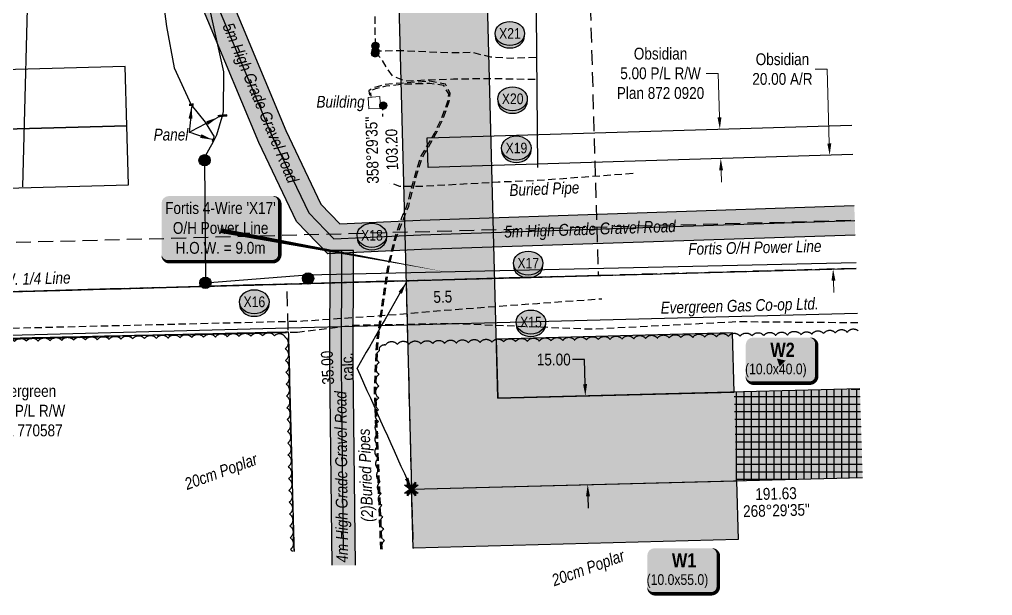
# Model space of a CAD drawing. Extents: x 633830 to 642643, y 5901646 to 5905452.
# Drawn here: x 634419 to 635242, y 5903478 to 5903965 of the extents above; entities that cross this region are included whole.
import ezdxf
from ezdxf.enums import TextEntityAlignment as Align

# ---------------------------------------------------------------- set-up
doc = ezdxf.new("R2010")
doc.units = 0
doc.header["$LTSCALE"] = 5
doc.header["$PDSIZE"] = 5
for name, pattern in [('0', [1, 1, 0]), ('foc-ACCESSROAD', [3.75, 2.5, -1.25]), ('foc-FLOWLINE', [3.75, 2.5, -1.25]), ('foc-QUARTERLINE', [33, 25, -3, 2, -3]), ('POWERLINE5', [7.799999999999997, 2.399999999999999, -0.6, 0.6, -0.6, 0.6, -0.6, 2.399999999999999]), ('UG_PIPE', [1.875, 1.25, -0.625])]:
    doc.linetypes.add(name, pattern=pattern)
doc.layers.get('Defpoints').update_dxf_attribs({"color": 9})
for name, color, linetype in [('AS-CABLE', 224, 'foc-CABLE'), ('AS-FENCE', 48, 'foc-FENCE'), ('AS-PIPE-UG', 44, 'UG_PIPE'), ('AS-PIPE-UG-T', 44, 'Continuous'), ('AS-POWER', 104, 'foc-POWER'), ('AS-POWER-EXISTING', 72, 'POWERLINE5'), ('AS-POWER-T', 104, 'Continuous'), ('AS-ROADS', 254, 'Continuous'), ('AS-SYMBOL', 7, 'Continuous'), ('C-AR', 13, 'foc-ACCESSROAD'), ('C-RW', 13, 'Continuous'), ('C-WS', 13, 'foc-ACCESSROAD'), ('F-EZE', 190, 'foc-FLOWLINE'), ('F-RW', 190, 'Continuous'), ('L-BD', 7, 'Continuous'), ('L-MON', 1, 'Continuous'), ('L-SECQ', 8, 'foc-QUARTERLINE'), ('P-CROSSINGS', 250, 'Continuous'), ('P-PROPOSED', 10, 'Continuous'), ('P-PROPOSED-H', 21, 'Continuous'), ('P-TEMP-BLOCKS', 250, 'Continuous'), ('P-TEMP-BLUE-BORE-H', 131, 'Continuous'), ('P-TEMP-NO CUT-H', 104, 'Continuous'), ('P-TXT', 4, 'Continuous'), ('P-WORKAREA', 113, 'Continuous'), ('P-WORKAREA-H', 111, 'Continuous'), ('T-BUSH', 110, '0'), ('T-BUSH-T', 110, 'Continuous')]:
    doc.layers.add(name, color=color, linetype=linetype)
for name, color, linetype, lineweight in [('C-AR-T', 13, 'Continuous', 9), ('C-RW-T', 13, 'Continuous', 9), ('T-TEXT', 48, 'Continuous', 18), ('T-TIE-T', 201, 'Continuous', 18)]:
    doc.layers.add(name, color=color, linetype=linetype, lineweight=lineweight)
doc.styles.add('80', font='ARIALN.TTF', dxfattribs={"height": 10})
doc.styles.add('80CG', font='ARIALN.TTF', dxfattribs={"height": 10})
doc.styles.add('80L', font='ARIALN.TTF', dxfattribs={"height": 10})
doc.styles.add('80LS', font='ARIALNI.TTF', dxfattribs={"height": 10})
doc.styles.add('BOLD', font='ARIALNB.TTF')
doc.styles.add('Crossing', font='ARIALN.TTF', dxfattribs={"height": 10})
doc.styles.add('foc-LtypeFont', font='ARIALN.TTF', dxfattribs={"height": 7.349999999999999})
doc.linetypes.add('foc-CABLE', pattern='A,2,-1,["C",foc-LtypeFont,S=0.2,R=0,X=-0.625,Y=-0.75],-1.239999999999999,8', length=12.24)
doc.linetypes.add('foc-FENCE', pattern='A,10,-1,["X",foc-LtypeFont,S=0.2,R=0,X=-0.625,Y=-0.75],-1.239999999999999', length=12.24)
doc.linetypes.add('foc-POWER', pattern='A,6,-1,["P",foc-LtypeFont,S=0.2,R=0,X=-0.625,Y=-0.75],-1.239999999999999,4', length=12.24)
doc.dimstyles.new('Compass 5 000', dxfattribs={"dimscale": 5, "dimtxt": 9, "dimasz": 2, "dimexe": 0.2, "dimexo": 0.0625, "dimgap": 0.5, "dimtad": 0, "dimtih": 1, "dimtoh": 1, "dimzin": 0, "dimdsep": 46, "dimtxsty": '80CG', "dimcen": 0.1, "dimse1": 1, "dimse2": 1, "dimclrd": 256, "dimclrt": 256, "dimaunit": 1, "dimadec": 4, "dimazin": 0, "dimtfac": 0.06, "dimtofl": 0, "dimtmove": 0, "dimatfit": 1, "dimfxl": 0.2, "dimtolj": 1, "dimtzin": 0, "dimlwd": -1, "dimarcsym": 0})

# ---------------------------------------------------------------- blocks, each defined once
blk = doc.blocks.new('*D59')
at = {"layer": 'Defpoints', "color": 0, "transparency": 16777216}
for p in [(634201.8511133539, 5903728.715747982), (634375.6495633795, 5903696.588839723), (634202.799948587, 5903692.108672868)]:
    blk.add_point(p, dxfattribs=at)
at = {"layer": 'F-RW', "transparency": 16777216}
for p, q in [((634374.4416206735, 5903743.192557438), (634374.1825132009, 5903753.189200041)), ((634375.9086708522, 5903686.592197121), (634377.2757660255, 5903633.848207497)), ((634377.2757660255, 5903633.848207497), (634387.2757660255, 5903633.848207497))]:
    blk.add_line(p, q, dxfattribs=at)
for points in [[(634376.1077277738, 5903743.235742018), (634372.7755135732, 5903743.14937286), (634374.7007281462, 5903733.195914837)], [(634377.5747779524, 5903686.6353817), (634374.2425637518, 5903686.549012543), (634375.6495633795, 5903696.588839723)]]:
    blk.add_solid(points, dxfattribs=at)
at = {"layer": 'F-RW', "transparency": 16777216, "insert": (634423.5274713462, 5903633.848207497), "char_height": 10, "attachment_point": 5, "style": '80CG'}
blk.add_mtext('\\A1;Evergreen\\P7.32 P/L R/W\\PDPL 770587', dxfattribs=at)
blk = doc.blocks.new('POWERPOLE')
h = blk.add_hatch(color=255)
edge = h.paths.add_edge_path()
edge.add_arc((0, 0), 0.9600000000000002, 0, 360)
at = {"linetype": 'Continuous'}
for p, q in [((0.678822509938982, -0.678822509938982), (-0.678822509938982, 0.678822509938982)), ((-0.678822509938982, -0.678822509938982), (0.678822509938982, 0.678822509938982))]:
    blk.add_line(p, q, dxfattribs=at)
blk.add_circle((0, 0), 0.9600000000000002, dxfattribs=at)
blk = doc.blocks.new('*D60')
at = {"layer": 'C-RW-T', "transparency": 16777216}
for p, q in [((635009.8136961609, 5903919.320726441), (634999.8136961609, 5903919.320726441)), ((635010.939126234, 5903882.188851517), (635009.8136961609, 5903919.320726441)), ((635012.3020511281, 5903837.221191679), (635012.6050020298, 5903827.225781695))]:
    blk.add_line(p, q, dxfattribs=at)
for points in [[(635012.605027898, 5903882.239343334), (635009.27322457, 5903882.138359699), (635011.2420771357, 5903872.193441533)], [(635013.9679527921, 5903837.271683496), (635010.6361494641, 5903837.170699862), (635011.9991002264, 5903847.216601663)]]:
    blk.add_solid(points, dxfattribs=at)
at = {"layer": 'Defpoints', "color": 0, "transparency": 16777216}
for p in [(635241.1352073156, 5903879.161272886), (635011.2420771357, 5903872.193441533), (635241.8922304063, 5903854.184433017)]:
    blk.add_point(p, dxfattribs=at)
at = {"layer": 'C-RW-T', "transparency": 16777216, "insert": (634961.0892759706, 5903919.320726441), "char_height": 10, "attachment_point": 5, "style": '80CG'}
blk.add_mtext('\\A1;Obsidian\\P5.00 P/L R/W\\PPlan 872 0920', dxfattribs=at)
blk = doc.blocks.new('RISER')
h = blk.add_hatch(color=255)
h.dxf.hatch_style = 1
edge = h.paths.add_edge_path()
edge.add_arc((0, 0), 0.7000000000000001, 0, 360)
blk.add_hatch(color=48).paths.add_polyline_path([(0.5809894393423747, -0.1498374831999172), (-0.5809055220925075, -0.1501624933266612, 0.7745966773228882)])
at = {"color": 48}
blk.add_line((-0.5809055220925075, -0.1501624933266612), (0.5809894393423747, -0.1498374831996898), dxfattribs=at)
blk.add_circle((0, 0), 0.6000000000000001, dxfattribs=at)
blk = doc.blocks.new('TEMP')
h = blk.add_hatch(color=255)
h.dxf.hatch_style = 1
h.paths.add_polyline_path([(-5.274161e-10, 0.2514284397220763), (-0.6656854269836912, 1.152061669657268), (-0.6656854269836914, 0.6656854303339061), (-1.152061663105632, 0.6656854303339061), (-0.2514284404497629, 5.273253e-10), (-1.152061661774314, -0.665685419564579), (-0.6656854224511335, -0.6656854195645793), (-0.6656854224511335, -1.152061655686338), (-5.273251e-10, -0.2514284436956587), (0.6656854183820542, -1.152061663420681), (0.6656854183820542, -0.6656854208922597), (1.152061656810019, -0.6656854053035205), (0.2514284429676993, 5.273253e-10), (1.152061671303363, 0.6656854258011663), (0.6656854287749412, 0.6656854258011663), (0.6656854131859291, 1.15206166422904)])
h.paths.add_polyline_path([(0.5656854229146121, 0.8485281473411305), (0.5656854319800914, 0.5656854258011663), (0.8485281444547581, 0.5656854258011663), (0.0831890339399251, 0), (0.8485281399220186, -0.5656854150320215), (0.5656854183820542, -0.5656854240973189), (0.5656854183820542, -0.8485281365719859), (0, -0.08318903609469999), (-0.5656854224511337, -0.8485281320390644), (-0.5656854224511337, -0.5656854195645792), (-0.8485281349258001, -0.5656854195645794), (-0.0831890328488955, 0), (-0.8485281394583584, 0.5656854303339058), (-0.5656854269836913, 0.5656854303339061), (-0.5656854269836913, 0.8485281428085727), (0, 0.0831890306941206)], flags=16)
h = blk.add_hatch(color=1)
h.dxf.hatch_style = 1
h.paths.add_polyline_path([(0, 0.0831890306941205), (-0.5656854269836911, 0.8485281428085727), (-0.5656854269836912, 0.5656854303339061), (-0.8485281394583578, 0.5656854303339061), (-0.0831890328488953, -1e-16), (-0.8485281349258001, -0.5656854195645793), (-0.5656854224511337, -0.5656854195645793), (-0.5656854224511337, -0.848528132039064), (0, -0.08318903609469999), (0.5656854183820542, -0.8485281365719856), (0.5656854183820542, -0.5656854240973191), (0.8485281399220184, -0.5656854150320213), (0.0831890339399251, -1e-16), (0.8485281444547581, 0.5656854258011663), (0.5656854319800914, 0.5656854258011663), (0.5656854229146121, 0.8485281473411308)])
at = {"color": 1}
for p, q in [((-0.0831890328488953, 0), (0.0831890339399252, 0)), ((0, 0.0831890306941205), (0, -0.08318903609469999))]:
    blk.add_line(p, q, dxfattribs=at)
at = {"color": 255, "flags": 128}
blk.add_lwpolyline([(-0.251428440449763, 5.27325e-10), (-1.152061663105632, 0.6656854303339061), (-0.6656854269836914, 0.6656854303339061), (-0.6656854269836914, 1.152061669657268), (-5.274159999999999e-10, 0.2514284397220763), (0.6656854131859291, 1.15206166422904), (0.6656854287749412, 0.6656854258011663), (1.152061671303363, 0.6656854258011663), (0.2514284429676991, 5.27325e-10), (1.152061656810019, -0.6656854053035204), (0.6656854183820542, -0.6656854208922596), (0.6656854183820542, -1.152061663420681), (-5.27325e-10, -0.2514284436956586), (-0.6656854224511335, -1.152061655686338), (-0.6656854224511335, -0.6656854195645793), (-1.152061661774314, -0.6656854195645793)], close=True, dxfattribs=at)
at = {"color": 1, "flags": 128}
blk.add_lwpolyline([(-0.0831890328488953, 0), (-0.8485281394583578, 0.5656854303339061), (-0.5656854269836913, 0.5656854303339061), (-0.5656854269836913, 0.8485281428085727), (0, 0.0831890306941205), (0.5656854229146121, 0.8485281473411305), (0.5656854319800914, 0.5656854258011663), (0.8485281444547581, 0.5656854258011663), (0.0831890339399252, 0), (0.8485281399220184, -0.5656854150320214), (0.5656854183820542, -0.5656854240973189), (0.5656854183820542, -0.8485281365719856), (0, -0.08318903609469999), (-0.5656854224511335, -0.848528132039064), (-0.5656854224511335, -0.5656854195645792), (-0.8485281349258001, -0.5656854195645792)], close=True, dxfattribs=at)
blk = doc.blocks.new('*D79')
at = {"layer": 'Defpoints', "color": 0, "transparency": 16777216}
for p in [(634897.5236034752, 5903646.349566523), (634979.6641403295, 5903648.469292543), (634981.5983929231, 5903573.51595189)]:
    blk.add_point(p, dxfattribs=at)
at = {"layer": 'P-TXT', "transparency": 16777216}
for p, q in [((634896.7291681526, 5903677.134367616), (634886.7291681526, 5903677.134367616)), ((634897.2656284687, 5903656.346238414), (634896.7291681526, 5903677.134367616)), ((634899.7158310753, 5903561.399553979), (634899.9738060818, 5903551.402882088))]:
    blk.add_line(p, q, dxfattribs=at)
for points in [[(634898.9317404504, 5903656.389234248), (634895.599516487, 5903656.303242579), (634897.5236034752, 5903646.349566523)], [(634901.3819430571, 5903561.442549813), (634898.0497190936, 5903561.356558144), (634899.457856069, 5903571.39622587)]]:
    blk.add_solid(points, dxfattribs=at)
at = {"layer": 'P-TXT', "transparency": 16777216, "insert": (634870.791241823, 5903677.134367616), "char_height": 10, "attachment_point": 5, "style": '80CG'}
blk.add_mtext('\\A1;15.00', dxfattribs=at)
blk = doc.blocks.new('xing2')
h = blk.add_hatch(color=50)
h.dxf.hatch_style = 1
edge = h.paths.add_edge_path()
edge.add_ellipse((0, 0), major_axis=(-12.5, 0), ratio=0.8162973455633619, start_angle=0, end_angle=360)
h = blk.add_hatch(color=250)
h.dxf.hatch_style = 1
edge = h.paths.add_edge_path()
edge.add_ellipse((0, -2.047489049626165), major_axis=(-12.5, 0), ratio=0.8162973455633619, start_angle=0, end_angle=180)
edge.add_line((12.5, -2.047489049626165), (12.5, 0))
edge.add_ellipse((0, 0), major_axis=(-12.5, 0), ratio=0.8162973455633619, start_angle=0, end_angle=180, ccw=False)
edge.add_line((-12.5, 0), (-12.5, -2.047489049626165))
at = {"color": 250}
blk.add_ellipse((0, 0), major_axis=(-12.5, 0), ratio=0.8162973455633619, dxfattribs=at)
blk.add_ellipse((0, -2.047489049626165), major_axis=(-12.5, 0), ratio=0.8162973455633619, start_param=0, end_param=3.141592653589793, dxfattribs=at)
at = {"color": 250, "style": 'Crossing'}
blk.add_attdef('CROSSING', text='', height=9, dxfattribs=at).set_placement((0.08916442567715421, 0.0199513138486509), align=Align.MIDDLE_CENTER)
at = {"color": 250, "style": 'Crossing', "flags": 1}
for tag, p in [('OWNER', (0.08916442567715421, -12.49201765665748)), ('DESCRIPTION', (0.08916442567715421, -25.770021277247)), ('LOCATION', (0.08916442567715421, -39.30337514164421)), ('DWG_REF', (0.08916442567715421, -52.83672900604233))]:
    blk.add_attdef(tag, text='', height=9, dxfattribs=at).set_placement(p, align=Align.MIDDLE_CENTER)
blk = doc.blocks.new('*U85')
h = blk.add_hatch(color=255)
edge = h.paths.add_edge_path()
edge.add_line((-43.99999999999999, -28.5), (43.99999999999999, -28.5))
edge.add_arc((43.99999999999999, -22.5), 6, 270, 360)
edge.add_line((49.99999999999999, -22.5), (49.99999999999999, 21))
edge.add_arc((43.99999999999999, 21), 6, 0, 90)
edge.add_line((43.99999999999999, 27), (-43.99999999999999, 27))
edge.add_arc((-43.99999999999999, 21), 6, 90, 180)
edge.add_line((-49.99999999999999, 21), (-49.99999999999999, -22.5))
edge.add_arc((-43.99999999999999, -22.5), 6, 180, 270)
at = {"color": 104, "flags": 128}
blk.add_lwpolyline([(-43.99999999999999, -28.5, 3, 3, 0), (43.99999999999999, -28.5, 3, 3, 0.414213562373095), (49.99999999999999, -22.5, 3, 3, 0), (49.99999999999999, 21, 3, 0, 0.414213562373095), (43.99999999999999, 27, 0, 0, 0), (-43.99999999999999, 27, 0, 0, 0.414213562373095), (-49.99999999999999, 21, 0, 0, 0), (-49.99999999999999, -22.5, 0, 3, 0.414213562373095)], format="xyseb", close=True, dxfattribs=at)
at = {"color": 104, "style": '80'}
blk.add_attdef('ENTER_TEXT_001', (-26.84515688949523, -4.918144611186903), '', height=10, dxfattribs=at)
blk = doc.blocks.new('*U111')
h = blk.add_hatch(color=111)
edge = h.paths.add_edge_path()
edge.add_line((-23.99999999999998, -20), (23.99999999999998, -20))
edge.add_arc((23.99999999999998, -14), 6, 270, 360)
edge.add_line((29.99999999999998, -14), (29.99999999999998, 12.5))
edge.add_arc((23.99999999999998, 12.5), 6, 0, 90)
edge.add_line((23.99999999999998, 18.5), (-23.99999999999998, 18.5))
edge.add_arc((-23.99999999999998, 12.5), 6, 90, 180)
edge.add_line((-29.99999999999998, 12.5), (-29.99999999999998, -14))
edge.add_arc((-23.99999999999998, -14), 6, 180, 270)
at = {"color": 250, "flags": 128}
blk.add_lwpolyline([(-23.99999999999998, -20, 3, 3, 0), (23.99999999999998, -20, 3, 3, 0.414213562373095), (29.99999999999998, -14, 3, 3, 0), (29.99999999999998, 12.5, 3, 0, 0.414213562373095), (23.99999999999998, 18.5, 0, 0, 0), (-23.99999999999998, 18.5, 0, 0, 0.414213562373095), (-29.99999999999998, 12.5, 0, 0, 0), (-29.99999999999998, -14, 0, 3, 0.414213562373095)], format="xyseb", close=True, dxfattribs=at)
at = {"flags": 128}
blk.add_lwpolyline([(-18.54723183716906, -8.93178969330556, 0, 7.5, 0), (-3.398394867633905e-15, 0, 0, 0, 0)], format="xyseb", dxfattribs=at)
at = {"color": 250}
for tag, p, height, style in [('TEMP_AREA_W1_001', (-9.212824010914055, 2.244292974654144), 12, 'BOLD'), ('ENTER_TEXT_001', (-30.65893587994544, -12.47010782646594), 9, '80')]:
    blk.add_attdef(tag, p, '', height=height, dxfattribs=dict(at, style=style))
blk = doc.blocks.new('*U112')
h = blk.add_hatch(color=111)
edge = h.paths.add_edge_path()
edge.add_line((-23.99999999999998, -20), (23.99999999999998, -20))
edge.add_arc((23.99999999999998, -14), 6, 270, 360)
edge.add_line((29.99999999999998, -14), (29.99999999999998, 12.5))
edge.add_arc((23.99999999999998, 12.5), 6, 0, 90)
edge.add_line((23.99999999999998, 18.5), (-23.99999999999998, 18.5))
edge.add_arc((-23.99999999999998, 12.5), 6, 90, 180)
edge.add_line((-29.99999999999998, 12.5), (-29.99999999999998, -14))
edge.add_arc((-23.99999999999998, -14), 6, 180, 270)
at = {"color": 250, "flags": 128}
blk.add_lwpolyline([(-23.99999999999998, -20, 3, 3, 0), (23.99999999999998, -20, 3, 3, 0.414213562373095), (29.99999999999998, -14, 3, 3, 0), (29.99999999999998, 12.5, 3, 0, 0.414213562373095), (23.99999999999998, 18.5, 0, 0, 0), (-23.99999999999998, 18.5, 0, 0, 0.414213562373095), (-29.99999999999998, 12.5, 0, 0, 0), (-29.99999999999998, -14, 0, 3, 0.414213562373095)], format="xyseb", close=True, dxfattribs=at)
at = {"flags": 128}
blk.add_lwpolyline([(-1.368279863607867, -6.03570530924415, 0, 7.5, 0), (-3.398394867633905e-15, 0, 0, 0, 0)], format="xyseb", dxfattribs=at)
at = {"color": 250}
for tag, p, height, style in [('TEMP_AREA_W1_001', (-9.212824010914055, 2.244292974654144), 12, 'BOLD'), ('ENTER_TEXT_001', (-30.65893587994544, -12.47010782646594), 9, '80')]:
    blk.add_attdef(tag, p, '', height=height, dxfattribs=dict(at, style=style))
blk = doc.blocks.new('*D117')
at = {"layer": 'C-AR-T', "transparency": 16777216}
for p, q in [((635101.9280085936, 5903922.899173358), (635091.9280085936, 5903922.899173358)), ((635103.8346233346, 5903860.0039301), (635101.9280085936, 5903922.899173358)), ((635107.3556474765, 5903743.85268823), (635107.6586496127, 5903733.857279799))]:
    blk.add_line(p, q, dxfattribs=at)
for points in [[(635105.5005247397, 5903860.054430456), (635102.1687219294, 5903859.953429744), (635104.1376254706, 5903850.008521669)], [(635109.0215488817, 5903743.903188585), (635105.6897460714, 5903743.802187873), (635107.0526453404, 5903753.848096661)]]:
    blk.add_solid(points, dxfattribs=at)
at = {"layer": 'Defpoints', "color": 0, "transparency": 16777216}
for p in [(635104.1376254706, 5903850.008521669), (635080.9030829642, 5903849.304186667), (635083.818102834, 5903753.14376166)]:
    blk.add_point(p, dxfattribs=at)
at = {"layer": 'C-AR-T', "transparency": 16777216, "insert": (635064.1926743502, 5903922.899173358), "char_height": 10, "attachment_point": 5, "style": '80CG'}
blk.add_mtext('\\A1;Obsidian\\P20.00 A/R', dxfattribs=at)

msp = doc.modelspace()

# ---------------------------------------------------------------- hatches: boundary and pattern name
at = {"layer": 'AS-ROADS'}
h = msp.add_hatch(color=256, dxfattribs=at)
h.dxf.hatch_style = 1
h.paths.add_polyline_path([(634584.8297866585, 5904206.32287409), (634604.4943383322, 5904173.302364771), (634600.3758371825, 5904120.64980405), (634570.5908501412, 5904059.684515194), (634569.526257272, 5904050.07209636), (634554.3648752565, 5904090.818310502), (634542.0792511225, 5904149.096021852), (634538.2663572602, 5904192.116294143), (634549.9331443927, 5904212.601957438), (634564.1266308371, 5904215.841905176)])
h.paths.add_polyline_path([(635125.7365293979, 5903782.447902042), (635124.9793677126, 5903807.429314604), (634757.882298252, 5903795.166191622), (634689.7804688967, 5903791.996945643), (634673.8956944939, 5903808.529390556), (634644.0664115205, 5903870.958612873), (634589.3841633104, 5904002.32866618), (634594.9535958756, 5904052.616170441), (634624.9213107973, 5904113.955475176), (634630.0301383948, 5904179.268764056), (634602.3284023165, 5904225.785229288), (634566.8478229892, 5904242.098719851), (634533.6550274565, 5904234.521799012), (634512.6812638252, 5904197.69405417), (634517.315924447, 5904145.401918817), (634530.2929869209, 5904083.844321714), (634559.4886903078, 5904005.380868867), (634563.9333673989, 5903999.572791457), (634563.8338511313, 5903998.674239457), (634621.2391542712, 5903860.762248264), (634653.0820175948, 5903794.118836296), (634679.6149635264, 5903766.504061562), (634758.8804722432, 5903770.192830233)])
h = msp.add_hatch(color=256, dxfattribs=at)
h.dxf.hatch_style = 1
h.paths.add_polyline_path([(634683.0183540523, 5903503.093048159), (634703.0129889607, 5903503.159451557), (634701.2230706534, 5903671.611763337), (634701.4778245293, 5903769.382304166), (634681.4836806012, 5903769.43440151), (634681.2285820746, 5903671.531588565)])
at = {"layer": 'P-PROPOSED-H'}
h = msp.add_hatch(color=256, dxfattribs=at)
h.dxf.hatch_style = 1
h.paths.add_polyline_path([(635131.9514486408, 5903577.395976255), (635129.679951462, 5903652.340613936), (634823.4411777998, 5903644.437788839), (634811.9342020135, 5904087.954970963), (634736.9811302479, 5904086.010326624), (634750.432480791, 5903567.550463747)])
at = {"layer": 'P-TEMP-BLUE-BORE-H'}
h = msp.add_hatch(color=256, dxfattribs=at)
h.dxf.hatch_style = 1
h.paths.add_polyline_path([(635131.9514486408, 5903577.395976254), (635129.6799514618, 5903652.340613936), (635023.3465039689, 5903649.598648225), (635025.3409928832, 5903574.644777325)])
at = {"layer": 'P-TEMP-NO CUT-H'}
h = msp.add_hatch(dxfattribs=at)
h.set_pattern_fill('ANSI37', color=256, scale=2, angle=45)
h.set_pattern_definition([(90, (0, 0), (-6.35, 1.332267629550188e-15), []), (180, (0, 0), (-1.332267629550188e-15, -6.35), [])])
h.paths.add_polyline_path([(635131.9514486408, 5903577.395976252), (635129.679951462, 5903652.340613936), (635023.3465039689, 5903649.598648225), (635025.3409928832, 5903574.644777325)])
at = {"layer": 'P-WORKAREA-H'}
h = msp.add_hatch(color=256, dxfattribs=at)
h.dxf.hatch_style = 1
h.paths.add_polyline_path([(635022.0283878081, 5903699.718158877), (634822.0979629861, 5903694.44317638), (634823.4127116272, 5903644.474940516), (635023.3465039689, 5903649.598648224)])
h = msp.add_hatch(color=256, dxfattribs=at)
h.dxf.hatch_style = 1
h.paths.add_polyline_path([(635025.3409928832, 5903574.644777321), (635026.6524675138, 5903524.800973285), (634751.747229434, 5903517.582227881), (634750.432480791, 5903567.550463747)])

# ---------------------------------------------------------------- linework, layer by layer
at = {"layer": 'AS-CABLE', "flags": 128}
for points in [[(634551.9211542016, 5904188.716965606), (634543.4935939269, 5904194.430311625), (634536.1007341138, 5904198.609101891), (634529.2577151264, 5904195.914881857), (634514.466996946, 5904185.557880142), (634517.2561894922, 5904149.573297447), (634526.6934574618, 5904085.241920986), (634536.665570597, 5904009.163945085), (634543.2736575974, 5903959.083443088), (634549.6168212906, 5903924.143557957), (634564.1526132693, 5903892.822625174), (634575.8092387497, 5903877.961927252), (634583.5420001623, 5903865.560517386)], [(634561.6833281118, 5904151.022877805), (634562.3231428904, 5904142.380379759), (634561.8032933826, 5904103.576613203), (634561.5633628413, 5904087.676216278), (634564.18760314, 5904060.928959444), (634569.4960663733, 5904022.849983067), (634581.2926513352, 5903966.456308689), (634591.4297167176, 5903920.554596939), (634591.1148078818, 5903887.049296519), (634590.0951030799, 5903882.155713177), (634585.506431472, 5903867.140060123), (634582.7172389254, 5903861.331741585), (634574.9244948764, 5903847.315799118)]]:
    msp.add_lwpolyline(points, dxfattribs=at)
at = {"layer": 'AS-FENCE', "flags": 128}
msp.add_lwpolyline([(634421.7238455118, 5903823.202779686), (634427.122282699, 5904028.338394201), (634434.3601873695, 5904275.521836135), (634600.6670425689, 5904279.610652444), (634782.3794379613, 5904283.194614917), (634853.2489216856, 5904284.004380493), (634854.6685107242, 5904109.289959235), (634856.1980679259, 5903936.375017026), (634857.0978074567, 5903839.603031917)], dxfattribs=at)
at = {"layer": 'AS-PIPE-UG'}
msp.add_line((634654.146560581, 5903700.163398819), (634206.9790787377, 5903689.19010027), dxfattribs=at)
at = {"layer": 'AS-PIPE-UG', "flags": 128}
for points in [[(634719.9675058265, 5903942.553228475), (634719.5976129086, 5903968.140821025), (634719.7225767318, 5903999.806653971), (634720.1574508386, 5904013.85258775)], [(634719.8175492381, 5903937.554675525), (634724.8710862711, 5903931.761352665), (634729.024883772, 5903924.433474031), (634733.9834482983, 5903917.335528851), (634745.220195331, 5903912.856825404), (634765.68926966, 5903913.99649547), (634785.9134148962, 5903914.636310249), (634816.8694533154, 5903915.091178569), (634855.7881865838, 5903914.286411541)], [(634855.7881865838, 5903932.896024182), (634835.1041744772, 5903931.971291882), (634817.5992420465, 5903933.040982218), (634801.8637973598, 5903936.944852069), (634781.6496492297, 5903936.644938888), (634744.5054022585, 5903938.364441101), (634720.2674190038, 5903938.154501881)], [(634725.6992951193, 5903516.668629513), (634722.8716650911, 5903586.276368415), (634720.2724175566, 5903650.942647921), (634722.2068575483, 5903693.235404437), (634731.1792600933, 5903754.182760553), (634737.4574425987, 5903780.185233008), (634743.9655585398, 5903796.890396957), (634748.1243545939, 5903806.997471025), (634754.1826007693, 5903830.935541106), (634759.5360509793, 5903847.785663097), (634771.1376923757, 5903868.169762025), (634776.5261324559, 5903879.36152208), (634782.4494177024, 5903895.476856795), (634783.0792353735, 5903902.444839603), (634779.1053857778, 5903910.11261983), (634766.0291712618, 5903912.611896305), (634744.5603863406, 5903911.227297137), (634728.3100907003, 5903909.93767048), (634723.3965131504, 5903908.443103143), (634718.9977865545, 5903907.448391109), (634714.3241395459, 5903904.669195674), (634715.0239369591, 5903899.650648509)], [(634724.4155949635, 5903516.635321379), (634721.8319660766, 5903586.621268571), (634719.0677662956, 5903650.952645035), (634721.0771845818, 5903692.920495604), (634730.1445596329, 5903754.222748976), (634736.3077754203, 5903779.915311146), (634742.4060100194, 5903797.300278306), (634746.5298162035, 5903807.152426171), (634752.9379610856, 5903831.160475983), (634758.1964387883, 5903848.555440248), (634769.9430382204, 5903868.50466508), (634775.2664971128, 5903879.931357124), (634781.2447664409, 5903895.676798913), (634781.9495624065, 5903901.999968397), (634777.8107605638, 5903909.112909243), (634765.8892117782, 5903910.792423031), (634744.6103718708, 5903910.127615493), (634728.6499923016, 5903908.378121953), (634723.8163915981, 5903907.188466361), (634719.952510168, 5903906.158764452), (634715.5887734424, 5903904.434263679), (634716.1985969022, 5903899.820599305)], [(634937.8244375993, 5903834.584484751), (634857.1377958813, 5903828.561228455), (634823.8924202105, 5903827.231613365), (634758.4713592005, 5903823.51768853), (634740.69650491, 5903823.692637878), (634730.5644380811, 5903827.521529435), (634725.1759980004, 5903834.239584599), (634723.6564379035, 5903847.950615351), (634722.0319081948, 5903870.244161505), (634726.4656246615, 5903880.351235569), (634726.1207245077, 5903891.518002855)], [(634206.6045884027, 5903698.761727198), (634658.6852466601, 5903709.855592993), (634727.7952397468, 5903714.624212514), (634790.4670966342, 5903719.887688771), (634856.9928378457, 5903724.751280786), (634911.322109859, 5903728.630157878)], [(635127.9874525404, 5903708.182073804), (635026.8936526155, 5903709.085815846), (634902.8195712903, 5903702.75764781), (634784.9736869412, 5903707.501274553), (634701.1279597578, 5903706.021702887), (634654.146560581, 5903700.163398819)]]:
    msp.add_lwpolyline(points, dxfattribs=at)
at = {"layer": 'AS-POWER', "flags": 128}
msp.add_lwpolyline([(634575.4993284662, 5903845.821231792), (634576.1491403481, 5903742.096259511), (634661.8793219939, 5903748.784323367), (635126.442231469, 5903759.164322149)], dxfattribs=at)
at = {"layer": 'AS-ROADS', "flags": 128}
for points in [[(635125.7365293979, 5903782.447902042), (634758.8804722432, 5903770.192830233), (634679.6149635264, 5903766.504061562), (634653.0820175948, 5903794.118836296), (634621.2391542712, 5903860.762248264), (634563.8338511313, 5903998.674239457), (634563.9333673989, 5903999.572791457), (634559.4886903076, 5904005.380868867), (634530.2929869209, 5904083.844321714), (634517.315924447, 5904145.401918817), (634512.6812638252, 5904197.69405417), (634533.6550274565, 5904234.521799012), (634566.8478229892, 5904242.098719851), (634602.3284023165, 5904225.785229288), (634630.0301383948, 5904179.268764056), (634624.9213107973, 5904113.955475176), (634594.9535958756, 5904052.616170441), (634589.3841633104, 5904002.32866618), (634644.0664115205, 5903870.958612873), (634673.8956944939, 5903808.529390556), (634689.7804688967, 5903791.996945643), (634757.882298252, 5903795.166191622), (635124.9793677125, 5903807.429314607)], [(634571.2005729285, 5904009.738778674), (634542.3289310895, 5904087.331316115), (634529.6975877851, 5904147.248970336), (634525.4738105431, 5904194.905174153), (634541.7940859242, 5904223.561878221), (634565.4872269077, 5904228.970312517), (634593.579094486, 5904216.054051689), (634617.262238363, 5904176.285564424), (634612.6485739908, 5904117.302639615), (634582.772223008, 5904056.150342816), (634576.6090072206, 5904000.50145282), (634632.6527828956, 5903865.86043057), (634663.4888560444, 5903801.32411343), (634684.6977162116, 5903779.250503601), (634758.3813852476, 5903782.67951092), (635125.3579485553, 5903794.938608319)], [(634703.0129889607, 5903503.159451557), (634701.2230706534, 5903671.611763337), (634701.4778245293, 5903769.382304166), (634681.4836806012, 5903769.43440151), (634681.2285820746, 5903671.531588565), (634683.0183540523, 5903503.093048159)], [(634692.8808228608, 5903515.817089457), (634691.225826364, 5903671.571675947), (634691.4807525649, 5903769.408352836)]]:
    msp.add_lwpolyline(points, dxfattribs=at)
at = {"layer": 'C-AR', "flags": 128}
msp.add_lwpolyline([(634173.6439194245, 5903727.984618766), (635126.5888750808, 5903754.326036426)], dxfattribs=at)
at = {"layer": 'C-RW', "flags": 128}
for points in [[(634171.0429017761, 5903815.634392733), (634511.1129106657, 5903825.017832752), (634509.7145333835, 5903874.979653601), (634169.5598224156, 5903865.611589417)], [(635123.6708874503, 5903850.600655559), (634764.460297465, 5903839.711498121), (634763.7060956474, 5903864.690872957), (635122.9138459928, 5903875.578101398)]]:
    msp.add_lwpolyline(points, dxfattribs=at)
at = {"layer": 'C-WS', "flags": 128}
msp.add_lwpolyline([(634891.710955942, 5904313.913806238), (634908.402246119, 5903748.294895711), (634377.0168057049, 5903733.606276247), (634360.4885272342, 5904293.746423622)], close=True, dxfattribs=at)
at = {"layer": 'C-WS'}
msp.add_lwpolyline([(634651.1063138396, 5903514.733167336), (634646.2057518397, 5903703.60150716), (634645.2329822738, 5903741.020339659), (634745.859151562, 5903743.821808194), (634746.8348482555, 5903706.215207107), (634751.7350740692, 5903517.344179214)], dxfattribs=at)
at = {"layer": 'F-EZE'}
for points in [[(634172.3962882123, 5903770.027622134), (635125.3518364199, 5903795.140269046)], [(635126.5888750808, 5903754.326036426), (634173.6439194245, 5903727.984618766)]]:
    msp.add_lwpolyline(points, dxfattribs=at)
at = {"layer": 'F-RW', "flags": 128}
msp.add_lwpolyline([(634169.5598224156, 5903865.611589417), (634509.7145333835, 5903874.979653601), (634508.3028945914, 5903925.236404159), (634168.0685219001, 5903915.865824764)], dxfattribs=at)
at = {"layer": 'F-RW'}
for points in [[(634173.6439194245, 5903727.984618766), (634645.2329822738, 5903741.020339659), (634745.859151562, 5903743.821808194), (635126.5884947648, 5903754.338584417)], [(635127.7468556282, 5903716.120207517), (634746.8348482555, 5903706.215207107), (634646.2057518397, 5903703.60150716), (634174.7301327192, 5903691.38111869)]]:
    msp.add_lwpolyline(points, dxfattribs=at)
at = {"layer": 'L-SECQ'}
msp.add_line((634173.642998647, 5903728.015647372), (635126.5884947648, 5903754.338584417), dxfattribs=at)
at = {"layer": 'P-CROSSINGS', "color": 104, "flags": 128}
msp.add_lwpolyline([(634779.6802193681, 5903751.273602736, 0, 3.998842360000007, 0), (634589.1463533097, 5903786.291852809, 1.999421180000003, 1.999421180000003, 0)], format="xyseb", dxfattribs=at)
at = {"layer": 'P-PROPOSED', "flags": 128}
msp.add_lwpolyline([(635129.679951462, 5903652.340613936), (634823.4411777998, 5903644.437788839), (634811.9342020135, 5904087.954970963), (634736.9811302479, 5904086.010326624), (634750.432480791, 5903567.550463747), (635131.9514486408, 5903577.395976254)], dxfattribs=at)
at = {"layer": 'P-WORKAREA'}
for points in [[(635022.0283878081, 5903699.718158877), (634822.0979629861, 5903694.44317638), (634823.4127116272, 5903644.474940516), (635023.3465039689, 5903649.598648224)], [(635025.3409928832, 5903574.644777321), (635026.6524675138, 5903524.800973285), (634751.747229434, 5903517.582227881), (634750.432480791, 5903567.550463747)]]:
    msp.add_lwpolyline(points, close=True, dxfattribs=at)
at = {"layer": 'T-BUSH', "flags": 128}
for points in [[(635079.9730723591, 5903698.163382109, -0.5049151613071459), (635089.062706493, 5903698.575740713, -0.52056705), (635099.0453041164, 5903699.114137463, -0.52056705), (635109.0279017402, 5903699.652534213, -0.52056705), (635119.0104993638, 5903700.190930963, -0.4610761741453505), (635128.1876861391, 5903701.575666919)], [(634174.839739169, 5903686.974966767, -0.5205670500269416), (634184.834287927, 5903687.201067413, -0.52056705), (634194.828836686, 5903687.427168045, -0.52056705), (634204.8233854432, 5903687.653268691, -0.52056705), (634214.8179342012, 5903687.879369323, -0.52056705), (634224.8124829592, 5903688.105469969, -0.52056705), (634234.8070317173, 5903688.3315706, -0.52056705), (634244.8015804761, 5903688.557671246, -0.52056705), (634254.7961292333, 5903688.783771878, -0.52056705), (634264.7906779913, 5903689.009872524, -0.52056705), (634274.7852267494, 5903689.235973156, -0.52056705), (634284.7797755083, 5903689.462073802, -0.52056705), (634294.7743242655, 5903689.688174434, -0.52056705), (634304.7688730236, 5903689.91427508, -0.52056705), (634314.7634217816, 5903690.140375712, -0.52056705), (634324.7579705396, 5903690.366476351, -0.52056705), (634334.7525192978, 5903690.592576996, -0.52056705), (634344.7470680558, 5903690.818677628, -0.52056705), (634354.7416168138, 5903691.044778274, -0.52056705), (634364.7361655717, 5903691.270878906, -0.52056705), (634374.7307143307, 5903691.496979552, -0.52056705), (634384.7252630879, 5903691.723080184, -0.52056705), (634394.7198118459, 5903691.94918083, -0.52056705), (634404.714360604, 5903692.175281462, -0.52056705), (634414.7089093629, 5903692.401382108, -0.52056705), (634424.7034581201, 5903692.62748274, -0.52056705), (634434.6980068781, 5903692.853583385, -0.52056705), (634444.6925556362, 5903693.079684017, -0.52056705), (634454.6871043942, 5903693.305784663, -0.52056705), (634464.6816531532, 5903693.531885295, -0.52056705), (634474.6762019104, 5903693.757985941, -0.52056705), (634484.6707506684, 5903693.984086573, -0.52056705), (634494.6652994263, 5903694.210187219, -0.52056705), (634504.6598481853, 5903694.436287851, -0.52056705), (634514.6543969425, 5903694.662388497, -0.52056705), (634524.6489457005, 5903694.888489129, -0.52056705), (634534.6434944585, 5903695.114589774, -0.52056705), (634544.6380432165, 5903695.340690406, -0.52056705), (634554.6325919755, 5903695.566791052, -0.52056705), (634564.6271407327, 5903695.792891684, -0.52056705), (634574.6216894907, 5903696.018992323, -0.52056705), (634584.6162382488, 5903696.245092969, -0.52056705), (634594.6107870077, 5903696.471193601, -0.52056705), (634604.6053357649, 5903696.697294247, -0.52056705), (634614.599884523, 5903696.923394879, -0.52056705), (634624.5944332809, 5903697.149495525, -0.52056705), (634634.5889820389, 5903697.375596156, -0.52056705), (634643.3936969559, 5903696.352635319, -0.52056705), (634643.6530043338, 5903686.358892974, -0.52056705), (634643.9123117118, 5903676.365150623, -0.52056705), (634644.1716190898, 5903666.371408285, -0.52056705), (634644.4309264679, 5903656.37766594, -0.52056705), (634644.6902338458, 5903646.383923587, -0.52056705), (634644.9495412246, 5903636.390181249, -0.52056705), (634645.2088486017, 5903626.396438904, -0.52056705), (634645.4681559796, 5903616.402696552, -0.52056705), (634645.7274633576, 5903606.408954208, -0.52056705), (634645.9867707356, 5903596.415211869, -0.52056705), (634646.2460781136, 5903586.421469517, -0.52056705), (634646.5053854915, 5903576.427727172, -0.52056705), (634646.7646928695, 5903566.433984834, -0.52056705), (634647.0240002483, 5903556.440242481, -0.52056705), (634647.2833076253, 5903546.446500137, -0.52056705), (634647.5426150033, 5903536.452757799, -0.52056705), (634647.8019223813, 5903526.459015447, -0.52056705), (634648.0612297592, 5903516.465273102, -0.1029133499668949), (634649.8106761002, 5903514.69954945, -0.1029133499668949)], [(634725.98933626, 5903516.676155204, -0.3446268398409482), (634727.6543591766, 5903524.008287525, -0.52056705), (634726.9264928694, 5903533.97886108, -0.52056705), (634726.198626562, 5903543.949434634, -0.52056705), (634725.4707602548, 5903553.920008183, -0.52056705), (634724.7428939475, 5903563.890581737, -0.52056705), (634724.015027641, 5903573.861155292, -0.52056705), (634723.2871613337, 5903583.831728847, -0.52056705), (634722.5592950255, 5903593.802302409, -0.52056705), (634721.8314287182, 5903603.772875964, -0.04491471273910502), (634722.2268270036, 5903604.741084801, -0.52056705), (634722.3593102428, 5903614.740207172, -0.52056705), (634722.4917934822, 5903624.739329543, -0.52056705), (634722.6242767215, 5903634.738451914, -0.52056705), (634722.7567599608, 5903644.737574285, -0.52056705), (634722.8892432003, 5903654.736696656, -0.52056705), (634723.0217264395, 5903664.735819028, -0.52056705), (634723.1542096789, 5903674.734941399, -0.52056705), (634723.2866929182, 5903684.73406377, -0.52056705), (634728.5069130246, 5903689.700234056, -0.52056705), (634738.5040151601, 5903689.940959807, -0.52056705), (634748.5011172959, 5903690.18168556, -0.52056705), (634758.4982194317, 5903690.422411311, -0.52056705), (634768.4953215674, 5903690.663137064, -0.52056705), (634778.4924237031, 5903690.903862816, -0.52056705), (634788.4895258389, 5903691.144588567, -0.52056705), (634798.4866279745, 5903691.38531432, -0.52056705), (634808.4837301103, 5903691.626040071, -0.52056705), (634818.480832246, 5903691.866765824, -0.52056705), (634828.4779343818, 5903692.107491575, -0.52056705), (634838.4750365175, 5903692.348217327, -0.52056705), (634848.4721386533, 5903692.58894308, -0.52056705), (634858.469240789, 5903692.829668831, -0.52056705), (634868.4663429247, 5903693.070394583, -0.52056705), (634878.4634450604, 5903693.311120334, -0.52056705), (634888.4605471962, 5903693.551846087, -0.52056705), (634898.457649332, 5903693.792571838, -0.52056705), (634908.4547514677, 5903694.03329759, -0.52056705), (634918.4518536035, 5903694.274023343, -0.52056705), (634928.4489557391, 5903694.514749094, -0.52056705), (634938.446057875, 5903694.755474847, -0.52056705), (634948.4431600106, 5903694.996200598, -0.52056705), (634958.4402621465, 5903695.236926351, -0.52056705), (634968.4373642821, 5903695.477652102, -0.52056705), (634978.4344664179, 5903695.718377854, -0.52056705), (634988.4315685537, 5903695.959103607, -0.52056705), (634998.4286706893, 5903696.199829358, -0.52056705), (635008.425772825, 5903696.440555111, -0.52056705), (635018.4228749609, 5903696.681280862, -0.52056705), (635028.4199770965, 5903696.922006615, -0.52056705), (635038.4170792323, 5903697.162732366, -0.52056705), (635048.4141813681, 5903697.403458118, -0.52056705), (635058.4112835038, 5903697.64418387, -0.52056705), (635068.4083856394, 5903697.884909621, -0.52056705), (635079.9730723591, 5903698.163382109)]]:
    msp.add_lwpolyline(points, format="xyb", dxfattribs=at)
at = {"layer": 'T-BUSH', "color": 3, "flags": 128}
msp.add_lwpolyline([(634174.7719089782, 5903689.973331401), (634646.2825931397, 5903700.640032765), (634651.1063138397, 5903514.733167336)], dxfattribs=at)
at = {"layer": 'T-TEXT', "flags": 128}
msp.add_lwpolyline([(634714.4591004759, 5903889.188677189), (634724.2062787279, 5903889.733519454), (634723.5964552681, 5903899.655647058), (634713.9442495218, 5903899.005835179)], close=True, dxfattribs=at)
at = {"layer": 'T-TEXT', "const_width": 1.999421180000006, "flags": 128}
for points in [[(634566.1496721433, 5903892.872323662), (634562.1555543952, 5903892.772926689)], [(634586.6361044381, 5903883.115435352), (634594.6037978407, 5903883.860219738)], [(634583.8369147863, 5903865.080656305), (634582.1873923129, 5903861.441709761)]]:
    msp.add_lwpolyline(points, dxfattribs=at)

# ---------------------------------------------------------------- block references
at = {"layer": 'AS-POWER-EXISTING', "xscale": 5.000000000000004, "yscale": 5.000000000000004, "zscale": 5.000000000000004}
for p in [(634575.4993284662, 5903845.821231792), (634576.1491403492, 5903742.09625952), (634662.9440137733, 5903745.84517424)]:
    msp.add_blockref('POWERPOLE', p, dxfattribs=at)
at = {"layer": 'AS-POWER-T'}
ref = msp.add_blockref('*U85', (634589.0721580711, 5903788.477814971), dxfattribs=dict(at, xscale=0.99971059, yscale=0.99971059, zscale=0.99971059))
ref.add_attrib('ENTER_TEXT_001', "Fortis 4-Wire 'X17'", (634542.1314497064, 5903800.383190631), dxfattribs={"layer": '0', "color": 104, "height": 9.997105900000014, "style": '80'})
ref.add_attrib('ENTER_TEXT_002', 'O/H Power Line', (634548.6132022017, 5903783.54404545), dxfattribs={"layer": '0', "color": 104, "height": 9.997105900000014, "style": '80'})
ref.add_attrib('ENTER_TEXT_003', 'H.O.W. = 9.0m', (634550.9692732033, 5903766.704900268), dxfattribs={"layer": '0', "color": 104, "height": 9.997105900000014, "style": '80'})
at = {"layer": 'AS-SYMBOL', "xscale": 4.998552950000012, "yscale": 4.998552950000012, "zscale": 4.998552950000012}
for p in [(634719.9625072737, 5903942.658198087), (634720.0624783328, 5903938.154501881), (634719.7275752851, 5903936.325031506), (634726.5356044027, 5903892.062845131)]:
    msp.add_blockref('RISER', p, dxfattribs=at)
at = {"layer": 'L-MON', "xscale": 5.000000000000004, "yscale": 5.000000000000004, "zscale": 5.000000000000004}
msp.add_blockref('TEMP', (634750.432480791, 5903567.550463747), dxfattribs=at)
at = {"layer": 'P-CROSSINGS', "xscale": 0.99971059, "yscale": 0.99971059, "zscale": 0.99971059}
for p, values in [((634833.6355208331, 5903953.076972895), {'CROSSING': 'X21'}), ((634835.9221401892, 5903897.771532833), {'CROSSING': 'X20'}), ((634839.1234020758, 5903856.178180791), {'CROSSING': 'X19'}), ((634716.9490038599, 5903782.294509349), {'CROSSING': 'X18'}), ((634849.1126213344, 5903758.721251583), {'CROSSING': 'X17'}), ((634617.4676613593, 5903726.044365019), {'CROSSING': 'X16'}), ((634851.4192306419, 5903708.895313478), {'CROSSING': 'X15'})]:
    msp.add_blockref('xing2', p, dxfattribs=at).add_auto_attribs(values)
at = {"layer": 'P-TEMP-BLOCKS'}
for name, p, values in [('*U112', (635063.1881826794, 5903677.205911653), {'TEMP_AREA_W1_001': 'W2', 'ENTER_TEXT_001': '(10.0x40.0)'}), ('*U111', (634979.9621376334, 5903499.001657506), {'TEMP_AREA_W1_001': 'W1', 'ENTER_TEXT_001': '(10.0x55.0)'})]:
    msp.add_blockref(name, p, dxfattribs=at).add_auto_attribs(values)

# ---------------------------------------------------------------- texts
at = {"layer": 'AS-PIPE-UG-T', "insert": (634862.8823760139, 5903820.135132357), "char_height": 9.997105900000024, "attachment_point": 5, "rotation": 2.2902660065753797, "style": '80CG'}
msp.add_mtext('\\A1;{\\fArial Narrow|b0|i1|c0|p34;Buried Pipe}', dxfattribs=at)
at = {"layer": 'AS-PIPE-UG-T', "insert": (634961.0574368989, 5903725.972000073), "char_height": 9.997105900000028, "attachment_point": 1, "rotation": 1.583373547639626, "style": '80L'}
msp.add_mtext_dynamic_manual_height_columns('{\\fArial Narrow|b0|i1|c0|p34;Evergreen Gas Co-op Ltd.}', width=132.7305008466649, gutter_width=50.01447468911982, heights=[0], dxfattribs=at)
at = {"layer": 'AS-POWER', "insert": (634984.4335270944, 5903775.747603577), "char_height": 9.997105900000028, "attachment_point": 1, "rotation": 1.2799798878138648, "style": '80L'}
msp.add_mtext_dynamic_manual_height_columns('{\\fArial Narrow|b0|i1|c0|p34;Fortis O/H Power Line}', width=112.5336597716589, gutter_width=50.01447468911982, heights=[0], dxfattribs=at)
at = {"layer": 'L-BD', "color": 4, "style": '80L'}
for s, p in [('191.63', (635058.7630195891, 5903563.767291293)), ('268°29\'35"', (635059.1305275818, 5903549.526156569))]:
    msp.add_text(s, height=9.997105900000017, rotation=1.478299999994082, dxfattribs=at).set_placement(p, align=Align.MIDDLE)
at = {"layer": 'L-SECQ', "insert": (634425.6325036688, 5903750.542693002), "char_height": 9.997105900000024, "width": 72.38463854876825, "attachment_point": 2, "rotation": 1.5983822673230905, "style": '80LS'}
msp.add_mtext('E.-W. 1/4 Line', dxfattribs=at)
at = {"layer": 'P-TXT', "insert": (634674.4080637788, 5903670.098302335), "char_height": 9.997105900000022, "width": 28.1955210644571, "attachment_point": 2, "rotation": 92.7510848475616, "style": '80L'}
msp.add_mtext('35.00 calc.', dxfattribs=at)
at = {"layer": 'T-BUSH-T', "char_height": 9.997105900000024, "width": 304.5669957367819, "attachment_point": 2, "rotation": 20.000000000000007, "style": '80LS'}
for insert in [(634587.5735747556, 5903587.201313213), (634898.0929564416, 5903505.674026486)]:
    msp.add_mtext('20cm Poplar', dxfattribs=dict(at, insert=insert))
at = {"layer": 'T-TEXT', "insert": (634621.4935932334, 5903893.809671264), "char_height": 9.997105900000024, "attachment_point": 5, "rotation": 292.5993208141974, "style": '80CG'}
msp.add_mtext('\\A1;{\\fArial Narrow|b0|i1|c0|p34;5m High Grade Gravel Road}', dxfattribs=at)
at = {"layer": 'T-TEXT', "char_height": 9.997105900000024, "attachment_point": 5, "style": '80CG'}
for s, insert in [('\\A1;{\\fArial Narrow|b0|i1|c0|p34;Building}', (634690.4380928047, 5903893.809671264)), ('\\A1;{\\fArial Narrow|b0|i1|c0|p34;Panel}', (634547.0261059318, 5903867.451144935))]:
    msp.add_mtext(s, dxfattribs=dict(at, insert=insert))
at = {"layer": 'T-TEXT', "insert": (634901.5060638814, 5903786.199518445), "char_height": 9.997105900000024, "attachment_point": 5, "rotation": 1.9132923201477867, "style": '80CG', "bg_fill": 1, "box_fill_scale": 1, "bg_fill_color": 254, "bg_fill_transparency": 0}
msp.add_mtext('\\A1;{\\fArial Narrow|b0|i1|c0|p34;5m High Grade Gravel Road}', dxfattribs=at)
at = {"layer": 'T-TIE-T', "insert": (634776.7575810103, 5903735.294712985), "char_height": 9.997105900000024, "width": 14.46825354965488, "attachment_point": 2, "rotation": 1.5063000000032374, "style": '80L'}
msp.add_mtext('5.5', dxfattribs=at)

# ---------------------------------------------------------------- dimensions: what is measured, and where the dimension line sits
at = {"layer": 'C-AR-T'}
dim = msp.add_linear_dim(base=(635104.1376254706, 5903850.008521669), p1=(635083.818102834, 5903753.143761659), p2=(635080.9030829642, 5903849.304186666), angle=91.73634011706048, text='Obsidian\\P20.00 A/R', dimstyle='Compass 5 000', dxfattribs=at)
dim.commit()
dim.dimension.update_dxf_attribs({"geometry": '*D117', "text_midpoint": (635064.1926743502, 5903922.899173358), "dimtype": 161})
at = {"layer": 'C-RW-T'}
dim = msp.add_linear_dim(base=(635011.2420771357, 5903872.193441533), p1=(635241.8922304063, 5903854.184433017), p2=(635241.1352073156, 5903879.161272886), angle=91.73604643069675, text='Obsidian\\P5.00 P/L R/W\\PPlan 872 0920', dimstyle='Compass 5 000', dxfattribs=at)
dim.commit()
dim.dimension.update_dxf_attribs({"geometry": '*D60', "text_midpoint": (634961.0892759706, 5903919.320726441), "dimtype": 161})
at = {"layer": 'F-RW'}
dim = msp.add_linear_dim(base=(634375.6495633795, 5903696.588839723), p1=(634201.8511133539, 5903728.715747982), p2=(634202.7999485871, 5903692.108672869), angle=271.4847426286381, text='Evergreen\\P7.32 P/L R/W\\PDPL 770587', dimstyle='Compass 5 000', dxfattribs=at)
dim.commit()
dim.dimension.update_dxf_attribs({"geometry": '*D59', "text_midpoint": (634423.5274713462, 5903633.848207497), "dimtype": 161})
at = {"layer": 'P-TXT'}
dim = msp.add_linear_dim(base=(634897.5236034752, 5903646.349566523), p1=(634981.5983929231, 5903573.51595189), p2=(634979.6641403293, 5903648.469292542), angle=91.47825190506718, text='15.00', dimstyle='Compass 5 000', dxfattribs=at)
dim.commit()
dim.dimension.update_dxf_attribs({"geometry": '*D79', "text_midpoint": (634870.791241823, 5903677.134367616), "dimtype": 161})

# ---------------------------------------------------------------- leaders
at = {"layer": 'P-TXT', "path_type": 1}
msp.add_leader([(634745.9003117941, 5903742.291703601), (634704.4477604358, 5903669.993492031)], dimstyle='Compass 5 000', override={"dimgap": 0.5, "dimtad": 0}, dxfattribs=at)
at = {"layer": 'T-TEXT', "path_type": 1}
msp.add_leader([(634564.3909449978, 5903890.991471775), (634562.5220388257, 5903869.410775743)], dimstyle='Compass 5 000', dxfattribs=at)
for points in [[(634586.540128973, 5903881.949485558), (634562.5220388257, 5903869.410775743)], [(634581.8167040652, 5903863.265630179), (634562.5220388257, 5903869.410775743)]]:
    msp.add_leader(points, dimstyle='Compass 5 000', override={"dimgap": 0.5, "dimtad": 0}, dxfattribs=at)

# ---------------------------------------------------------------- next in the draw order: texts
at = {"layer": 'AS-PIPE-UG-T', "insert": (634713.1323097423, 5903579.297217189), "char_height": 9.997105900000024, "attachment_point": 5, "rotation": 92.30175277966907, "style": '80CG', "bg_fill": 3, "box_fill_scale": 1.15, "bg_fill_color": 256, "bg_fill_true_color": 256, "bg_fill_transparency": 0}
msp.add_mtext('\\A1;{\\fArial Narrow|b0|i1|c0|p34;(2)Buried Pipes}', dxfattribs=at)
at = {"layer": 'L-BD', "insert": (634712.1365874015, 5903854.25140533), "char_height": 9.997105900000024, "width": 56.29107106991421, "attachment_point": 2, "rotation": 91.50630000000325, "style": '80L', "bg_fill": 3, "box_fill_scale": 1, "bg_fill_color": 256, "bg_fill_transparency": 0}
msp.add_mtext("358°29'35''\\P103.20", dxfattribs=at)

# ---------------------------------------------------------------- next in the draw order: texts
at = {"layer": 'T-TEXT', "insert": (634692.6394475661, 5903577.900281643), "char_height": 9.997105900000024, "attachment_point": 5, "rotation": 90.60878300932924, "style": '80CG', "bg_fill": 1, "box_fill_scale": 1, "bg_fill_color": 254, "bg_fill_transparency": 0}
msp.add_mtext('\\A1;{\\fArial Narrow|b0|i1|c0|p34;4m High Grade Gravel Road}', dxfattribs=at)

# ---------------------------------------------------------------- next in the draw order: leaders
at = {"layer": 'P-TXT', "path_type": 1}
msp.add_leader([(634750.432480791, 5903567.550463747), (634704.4477604358, 5903669.993492031)], dimstyle='Compass 5 000', override={"dimgap": 0.5, "dimtad": 0}, dxfattribs=at)

doc.saveas('drawing.dxf')
